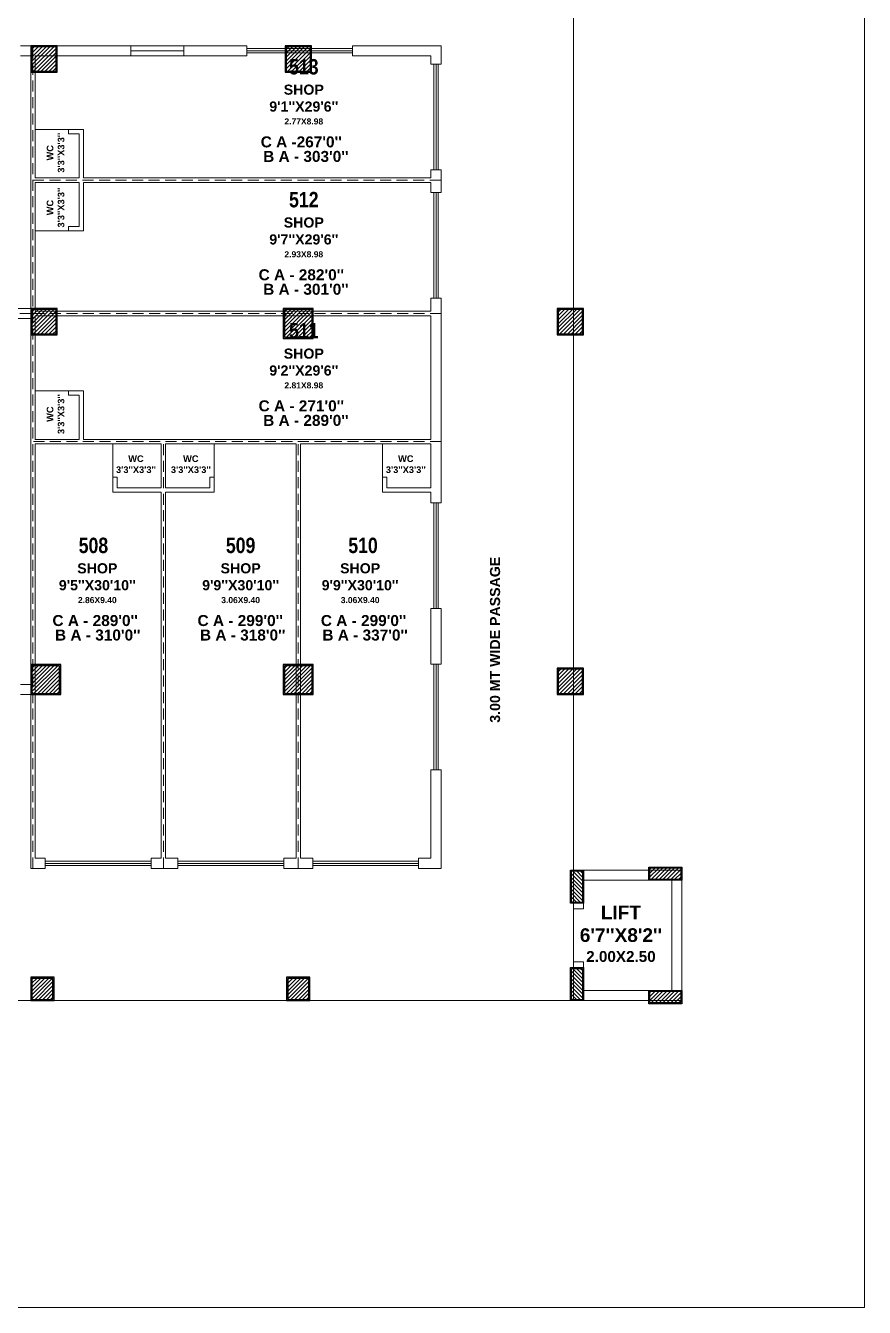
# Model space of a CAD drawing. Header units: metres. Extents: x 0 to 8495, y 0 to 3455.
# Drawn here: x 8375.7 to 8394.72, y 126.34 to 155.42 of the extents above; entities that cross this region are included whole.
import ezdxf

# ---------------------------------------------------------------- set-up
doc = ezdxf.new("R2010")
doc.units = ezdxf.units.M
doc.header["$MEASUREMENT"] = 0
doc.linetypes.add('DASH2', pattern=[0.375, 0.25, -0.125])
doc.layers.get('0').update_dxf_attribs({"lineweight": 18})
doc.layers.add('Columns', color=12, linetype='Continuous', lineweight=25)
doc.layers.add('furniture', color=30, linetype='Continuous', lineweight=20)
doc.styles.get("Standard").update_dxf_attribs({"font": 'ARIALN.TTF', "height": 0.2})

msp = doc.modelspace()

# ---------------------------------------------------------------- hatches: boundary and pattern name
at = {"layer": 'Columns'}
h = msp.add_hatch(dxfattribs=at)
h.set_pattern_fill('ANSI31', scale=0.5)
h.set_pattern_definition([(45, (1244.68248, -303.396695), (-0.0441941738, 0.0441941738), [])])
h.paths.add_polyline_path([(8375.839, 154.389), (8376.389, 154.389), (8376.389, 154.939), (8375.839, 154.939)])
h = msp.add_hatch(dxfattribs=at)
h.set_pattern_fill('ANSI31', scale=0.5)
h.set_pattern_definition([(45, (1250.45248, -303.396695), (-0.0441941738, 0.0441941738), [])])
h.paths.add_polyline_path([(8381.609, 154.389), (8382.159, 154.389), (8382.159, 154.939), (8381.609, 154.939)])
h = msp.add_hatch(dxfattribs=at)
h.set_pattern_fill('ANSI31', scale=0.5)
h.set_pattern_definition([(45, (1244.68248, -309.356695), (-0.0441941738, 0.0441941738), [])])
h.paths.add_polyline_path([(8375.839, 148.429), (8376.389, 148.429), (8376.389, 148.979), (8375.839, 148.979)])
h = msp.add_hatch(dxfattribs=at)
h.set_pattern_fill('ANSI31', color=6, scale=0.5)
h.set_pattern_definition([(45, (1250.52748, -309.506695), (-0.0441941738, 0.0441941738), [])])
h.paths.add_polyline_path([(8382.199, 148.349), (8382.199, 148.979), (8381.569, 148.979), (8381.569, 148.349)])
h = msp.add_hatch(dxfattribs=at)
h.set_pattern_fill('ANSI31', scale=0.5)
h.set_pattern_definition([(45, (1256.623375, -309.356695), (-0.0441941738, 0.0441941738), [])])
h.paths.add_polyline_path([(8387.78, 148.429), (8388.33, 148.429), (8388.33, 148.979), (8387.78, 148.979)])
h = msp.add_hatch(dxfattribs=at)
h.set_pattern_fill('ANSI31', color=6, scale=0.5)
h.set_pattern_definition([(45, (1244.79748, -317.586695), (-0.0441941738, 0.0441941738), [])])
h.paths.add_polyline_path([(8376.469, 140.269), (8376.469, 140.899), (8375.839, 140.899), (8375.839, 140.269)])
h = msp.add_hatch(dxfattribs=at)
h.set_pattern_fill('ANSI31', color=6, scale=0.5)
h.set_pattern_definition([(45, (1250.52748, -317.586695), (-0.0441941738, 0.0441941738), [])])
h.paths.add_polyline_path([(8382.199, 140.269), (8382.199, 140.899), (8381.569, 140.899), (8381.569, 140.269)])
h = msp.add_hatch(dxfattribs=at)
h.set_pattern_fill('ANSI31', scale=0.5)
h.set_pattern_definition([(45, (1256.623375, -317.516695), (-0.0441941738, 0.0441941738), [])])
h.paths.add_polyline_path([(8387.78, 140.269), (8388.33, 140.269), (8388.33, 140.819), (8387.78, 140.819)])
at = {"layer": 'Columns', "lineweight": 0}
h = msp.add_hatch(dxfattribs=at)
h.set_pattern_fill('ANSI31', color=256, scale=0.5, angle=-90)
h.set_pattern_definition([(315, (1254.547213, -315.159586), (0.0441941738, 0.0441941738), [])])
h.paths.add_polyline_path([(8388.08, 135.535), (8388.33, 135.535), (8388.33, 136.235), (8388.08, 136.235)])
h = msp.add_hatch(dxfattribs=at)
h.set_pattern_fill('ANSI31', color=256, scale=0.5, angle=-180)
h.set_pattern_definition([(225, (7939.16513, 7269.8384), (0.0441941738, -0.0441941738), [])])
h.paths.add_polyline_path([(8389.86, 136.305), (8389.86, 136.055), (8390.56, 136.055), (8390.56, 136.305)])
at = {"layer": 'Columns', "lineweight": 20}
h = msp.add_hatch(dxfattribs=at)
h.set_pattern_fill('ANSI31', color=5, scale=0.5)
h.set_pattern_definition([(45, (1244.64748, -324.530595), (-0.0441941738, 0.0441941738), [])])
h.paths.add_polyline_path([(8375.839, 133.325), (8376.319, 133.325), (8376.319, 133.805), (8375.839, 133.805)])
h = msp.add_hatch(dxfattribs=at)
h.set_pattern_fill('ANSI31', color=5, scale=0.5)
h.set_pattern_definition([(45, (1250.45248, -324.530595), (-0.0441941738, 0.0441941738), [])])
h.paths.add_polyline_path([(8381.644, 133.325), (8382.124, 133.325), (8382.124, 133.805), (8381.644, 133.805)])
at = {"layer": 'Columns', "lineweight": 0}
h = msp.add_hatch(dxfattribs=at)
h.set_pattern_fill('ANSI31', color=256, scale=0.5, angle=-90)
h.set_pattern_definition([(315, (1254.547213, -317.369586), (0.0441941738, 0.0441941738), [])])
h.paths.add_polyline_path([(8388.08, 133.325), (8388.33, 133.325), (8388.33, 134.025), (8388.08, 134.025)])
h = msp.add_hatch(dxfattribs=at)
h.set_pattern_fill('ANSI31', color=256, scale=0.5, angle=-180)
h.set_pattern_definition([(225, (7939.16513, 7267.0384), (0.0441941738, -0.0441941738), [])])
h.paths.add_polyline_path([(8389.86, 133.505), (8389.86, 133.255), (8390.56, 133.255), (8390.56, 133.505)])

# ---------------------------------------------------------------- linework, layer by layer
at = {"color": 251, "lineweight": 0}
for p, q in [((8388.125, 156.364), (8388.125, 135.78)), ((8388.125, 134.18), (8388.125, 133.3)), ((8388.125, 134.18), (8388.125, 133.3)), ((8388.125, 134.18), (8388.125, 133.3)), ((8388.125, 134.18), (8388.125, 133.3)), ((8388.995, 133.3), (8372.814, 133.3))]:
    msp.add_line(p, q, dxfattribs=at)
at = {"lineweight": 0}
for p, q in [((8380.714, 154.964), (8375.584, 154.964)), ((8375.814, 154.734), (8375.584, 154.734)), ((8375.584, 154.734), (8375.814, 154.734)), ((8375.814, 154.734), (8375.814, 149.004)), ((8380.714, 154.734), (8375.914, 154.734)), ((8375.914, 151.964), (8375.914, 154.734)), ((8380.714, 154.964), (8377.274, 154.964)), ((8380.714, 154.964), (8380.714, 154.734)), ((8385.124, 154.964), (8383.114, 154.964)), ((8384.894, 154.964), (8383.114, 154.964)), ((8383.114, 154.734), (8383.114, 154.964)), ((8384.894, 154.734), (8383.114, 154.734)), ((8384.894, 154.549), (8384.894, 154.734)), ((8385.124, 154.549), (8385.124, 154.964)), ((8384.894, 154.549), (8385.124, 154.549)), ((8375.914, 153.064), (8377.014, 153.064)), ((8375.914, 152.964), (8375.914, 153.064)), ((8375.914, 153.064), (8376.674, 153.064)), ((8375.914, 152.964), (8375.914, 153.064)), ((8375.914, 152.964), (8375.914, 151.964)), ((8375.914, 151.964), (8375.914, 152.964)), ((8376.674, 153.064), (8376.674, 152.964)), ((8376.674, 152.964), (8376.914, 152.964)), ((8376.914, 152.964), (8376.914, 151.964)), ((8377.014, 153.064), (8377.014, 151.964)), ((8384.894, 151.964), (8384.894, 152.149)), ((8384.894, 152.149), (8385.124, 152.149)), ((8385.124, 152.004), (8385.124, 152.149)), ((8385.124, 151.634), (8385.124, 152.149)), ((8376.914, 151.964), (8375.914, 151.964)), ((8376.914, 151.964), (8375.914, 151.964)), ((8376.914, 151.964), (8375.914, 151.964)), ((8376.914, 151.964), (8375.914, 151.964)), ((8375.914, 151.964), (8376.914, 151.964)), ((8375.914, 151.964), (8376.914, 151.964)), ((8375.914, 151.964), (8376.914, 151.964)), ((8375.914, 151.964), (8376.914, 151.964)), ((8376.914, 151.864), (8375.914, 151.864)), ((8376.914, 151.864), (8375.914, 151.864)), ((8376.914, 151.864), (8375.914, 151.864)), ((8375.914, 151.864), (8376.914, 151.864)), ((8375.914, 151.864), (8376.914, 151.864)), ((8375.914, 151.864), (8376.914, 151.864)), ((8375.914, 150.864), (8375.914, 151.864)), ((8375.914, 151.864), (8376.914, 151.864)), ((8375.914, 151.864), (8375.914, 150.864)), ((8375.914, 148.939), (8375.914, 151.864)), ((8376.914, 151.964), (8375.944, 151.964)), ((8376.914, 151.864), (8375.944, 151.864)), ((8376.914, 150.864), (8376.914, 151.864)), ((8384.894, 151.964), (8377.014, 151.964)), ((8384.894, 151.964), (8377.014, 151.964)), ((8384.894, 151.864), (8377.014, 151.864)), ((8377.014, 150.764), (8377.014, 151.864)), ((8384.894, 151.864), (8377.014, 151.864)), ((8384.894, 151.634), (8384.894, 151.864)), ((8385.124, 152.004), (8385.124, 151.634)), ((8384.894, 151.634), (8385.124, 151.634)), ((8375.914, 150.864), (8375.914, 150.764)), ((8375.914, 150.864), (8375.914, 150.764)), ((8375.914, 150.764), (8377.014, 150.764)), ((8375.914, 150.764), (8376.674, 150.764)), ((8376.674, 150.864), (8376.914, 150.864)), ((8376.674, 150.764), (8376.674, 150.864)), ((8384.894, 148.939), (8384.894, 149.234)), ((8384.894, 149.234), (8385.124, 149.234)), ((8385.124, 149.234), (8385.124, 149.004)), ((8385.124, 149.004), (8385.124, 149.234)), ((8375.814, 149.004), (8372.954, 149.004)), ((8384.894, 148.939), (8375.914, 148.939)), ((8385.124, 144.596), (8385.124, 149.004)), ((8375.814, 148.774), (8372.954, 148.774)), ((8375.814, 145.934), (8375.814, 148.774)), ((8375.914, 146.096), (8375.914, 148.839)), ((8384.894, 148.839), (8375.914, 148.839)), ((8384.894, 147.774), (8384.894, 148.839)), ((8384.894, 147.774), (8384.894, 148.839)), ((8384.894, 147.774), (8384.894, 148.839)), ((8384.894, 148.839), (8384.894, 147.774)), ((8384.894, 148.839), (8384.894, 147.774)), ((8384.894, 148.839), (8384.894, 147.774)), ((8384.894, 148.839), (8384.894, 147.774)), ((8384.894, 146.301), (8384.894, 147.674)), ((8384.894, 146.034), (8384.894, 147.674)), ((8375.914, 147.134), (8377.014, 147.134)), ((8375.914, 147.134), (8376.674, 147.134)), ((8376.674, 147.134), (8376.674, 147.034)), ((8377.014, 147.134), (8377.014, 146.034)), ((8376.674, 147.034), (8376.914, 147.034)), ((8376.914, 147.034), (8376.914, 146.034)), ((8375.914, 146.034), (8375.914, 146.124)), ((8375.914, 146.034), (8375.914, 146.124)), ((8376.914, 146.034), (8375.914, 146.034)), ((8376.914, 146.034), (8375.914, 146.034)), ((8376.914, 146.034), (8375.914, 146.034)), ((8376.914, 146.034), (8375.914, 146.034)), ((8384.894, 146.034), (8377.014, 146.034)), ((8384.894, 146.034), (8377.014, 146.034)), ((8384.894, 146.034), (8377.014, 146.034)), ((8384.894, 146.034), (8384.894, 146.124)), ((8375.814, 140.474), (8375.814, 145.934)), ((8375.914, 136.53), (8375.914, 145.934)), ((8378.774, 145.934), (8375.914, 145.934)), ((8378.774, 145.934), (8375.914, 145.934)), ((8378.774, 145.934), (8377.014, 145.934)), ((8377.674, 145.934), (8377.674, 144.834)), ((8377.774, 145.934), (8377.674, 145.934)), ((8377.674, 145.934), (8377.674, 145.174)), ((8377.774, 145.934), (8377.674, 145.934)), ((8377.774, 145.934), (8378.774, 145.934)), ((8378.774, 145.934), (8377.774, 145.934)), ((8378.774, 144.934), (8378.774, 145.934)), ((8378.774, 144.934), (8378.774, 145.934)), ((8378.774, 144.934), (8378.774, 145.934)), ((8378.774, 145.934), (8378.774, 144.934)), ((8378.774, 145.934), (8378.774, 144.934)), ((8378.774, 145.934), (8378.774, 144.934)), ((8378.774, 145.934), (8378.774, 144.934)), ((8378.874, 144.934), (8378.874, 145.934)), ((8378.874, 144.934), (8378.874, 145.934)), ((8378.874, 144.934), (8378.874, 145.934)), ((8378.874, 144.934), (8378.874, 145.934)), ((8378.874, 145.934), (8378.874, 144.934)), ((8378.874, 145.934), (8378.874, 144.934)), ((8378.874, 145.934), (8378.874, 144.934)), ((8379.874, 145.934), (8378.874, 145.934)), ((8378.874, 145.934), (8378.874, 144.934)), ((8378.874, 145.934), (8379.874, 145.934)), ((8381.834, 145.934), (8378.874, 145.934)), ((8379.874, 145.934), (8378.874, 145.934)), ((8381.834, 145.934), (8378.874, 145.934)), ((8381.834, 145.934), (8378.874, 145.934)), ((8379.874, 145.934), (8379.974, 145.934)), ((8379.874, 145.934), (8379.974, 145.934)), ((8379.974, 145.934), (8379.974, 144.834)), ((8379.974, 145.934), (8379.974, 145.174)), ((8381.834, 136.53), (8381.834, 145.934)), ((8381.934, 136.53), (8381.934, 145.934)), ((8384.894, 145.934), (8381.934, 145.934)), ((8384.894, 145.934), (8381.934, 145.934)), ((8384.894, 145.934), (8381.934, 145.934)), ((8383.794, 145.934), (8383.794, 144.834)), ((8383.794, 145.934), (8383.794, 145.174)), ((8384.894, 144.934), (8384.894, 145.934)), ((8377.674, 145.174), (8377.774, 145.174)), ((8377.774, 145.174), (8377.774, 144.934)), ((8379.874, 145.174), (8379.874, 144.934)), ((8379.974, 145.174), (8379.874, 145.174)), ((8383.794, 145.174), (8383.894, 145.174)), ((8383.894, 145.174), (8383.894, 144.934)), ((8377.674, 144.834), (8378.774, 144.834)), ((8377.774, 144.934), (8378.774, 144.934)), ((8378.774, 144.934), (8378.774, 145.024)), ((8378.774, 136.53), (8378.774, 144.834)), ((8378.874, 144.934), (8378.874, 145.024)), ((8379.874, 144.934), (8378.874, 144.934)), ((8378.874, 136.53), (8378.874, 144.834)), ((8379.974, 144.834), (8378.874, 144.834)), ((8383.794, 144.834), (8384.894, 144.834)), ((8383.894, 144.934), (8384.894, 144.934)), ((8384.894, 144.934), (8384.894, 145.024)), ((8384.894, 144.596), (8384.894, 144.834)), ((8384.894, 144.715), (8384.894, 144.834)), ((8384.894, 144.596), (8385.124, 144.596)), ((8384.894, 140.934), (8384.894, 142.196)), ((8384.894, 140.934), (8384.894, 142.196)), ((8384.894, 142.196), (8385.124, 142.196)), ((8385.124, 140.934), (8385.124, 142.196)), ((8384.894, 140.934), (8385.124, 140.934)), ((8375.584, 140.474), (8375.814, 140.474)), ((8375.584, 140.244), (8375.814, 140.244)), ((8375.814, 136.53), (8375.814, 140.244)), ((8375.814, 136.53), (8375.814, 140.244)), ((8384.894, 136.53), (8384.894, 138.534)), ((8384.894, 136.53), (8384.894, 138.534)), ((8384.894, 138.534), (8385.124, 138.534)), ((8385.124, 136.3), (8385.124, 138.534)), ((8375.814, 137.244), (8375.814, 136.3)), ((8375.914, 136.53), (8376.144, 136.53)), ((8375.914, 136.53), (8376.144, 136.53)), ((8376.144, 136.53), (8376.144, 136.3)), ((8376.144, 136.53), (8376.144, 136.3)), ((8378.544, 136.53), (8378.774, 136.53)), ((8378.544, 136.53), (8378.544, 136.3)), ((8378.874, 136.53), (8379.154, 136.53)), ((8379.154, 136.53), (8379.154, 136.3)), ((8381.554, 136.53), (8381.834, 136.53)), ((8381.554, 136.53), (8381.554, 136.3)), ((8381.934, 136.53), (8382.214, 136.53)), ((8382.214, 136.53), (8382.214, 136.3)), ((8384.614, 136.53), (8384.894, 136.53)), ((8384.614, 136.53), (8384.614, 136.3)), ((8376.144, 136.3), (8375.814, 136.3)), ((8376.144, 136.3), (8375.814, 136.3)), ((8379.154, 136.3), (8378.544, 136.3)), ((8382.214, 136.3), (8381.554, 136.3)), ((8385.124, 136.3), (8384.614, 136.3)), ((8390.585, 136.26), (8388.125, 136.26)), ((8390.585, 133.3), (8390.585, 136.26)), ((8390.355, 136.03), (8388.355, 136.03)), ((8390.355, 133.53), (8390.355, 136.03)), ((8390.355, 133.53), (8390.355, 136.03)), ((8388.355, 135.38), (8388.125, 135.38)), ((8388.355, 134.18), (8388.125, 134.18)), ((8388.355, 133.53), (8390.355, 133.53)), ((8388.125, 133.3), (8390.585, 133.3))]:
    msp.add_line(p, q, dxfattribs=at)
at = {"color": 1, "linetype": 'DASH2', "lineweight": 0}
for p, q in [((8375.864, 136.3), (8375.864, 154.964)), ((8375.864, 151.914), (8385.124, 151.914)), ((8375.814, 148.889), (8363.974, 148.889)), ((8385.124, 148.889), (8375.814, 148.889)), ((8385.124, 145.984), (8375.864, 145.984)), ((8378.824, 136.3), (8378.824, 145.984)), ((8381.884, 136.3), (8381.884, 145.984))]:
    msp.add_line(p, q, dxfattribs=at)
at = {"color": 193, "lineweight": 0}
for p, q in [((8380.714, 154.899), (8383.114, 154.899)), ((8380.714, 154.799), (8383.114, 154.799)), ((8384.959, 152.149), (8384.959, 154.549)), ((8385.059, 152.149), (8385.059, 154.549)), ((8384.959, 149.234), (8384.959, 151.634)), ((8385.059, 149.234), (8385.059, 151.634)), ((8384.959, 142.196), (8384.959, 144.596)), ((8385.059, 142.196), (8385.059, 144.596)), ((8384.959, 138.534), (8384.959, 140.934)), ((8385.059, 138.534), (8385.059, 140.934)), ((8376.144, 136.465), (8378.544, 136.465)), ((8379.154, 136.465), (8381.554, 136.465)), ((8382.214, 136.465), (8384.614, 136.465)), ((8376.144, 136.365), (8378.544, 136.365)), ((8379.154, 136.365), (8381.554, 136.365)), ((8382.214, 136.365), (8384.614, 136.365))]:
    msp.add_line(p, q, dxfattribs=at)
at = {"color": 134, "lineweight": 0}
for p, q in [((8380.714, 154.849), (8383.114, 154.849)), ((8385.009, 152.149), (8385.009, 154.549)), ((8375.914, 153.064), (8376.674, 153.064)), ((8385.009, 149.234), (8385.009, 151.634)), ((8375.914, 150.764), (8376.674, 150.764)), ((8375.914, 147.134), (8376.674, 147.134)), ((8377.674, 145.934), (8377.674, 145.174)), ((8379.974, 145.934), (8379.974, 145.174)), ((8383.794, 145.934), (8383.794, 145.174)), ((8385.009, 142.196), (8385.009, 144.596)), ((8385.009, 138.534), (8385.009, 140.934)), ((8376.144, 136.415), (8378.544, 136.415)), ((8379.154, 136.415), (8381.554, 136.415)), ((8382.214, 136.415), (8384.614, 136.415))]:
    msp.add_line(p, q, dxfattribs=at)
at = {"color": 1, "lineweight": 0}
msp.add_line((8375.814, 140.244), (8375.864, 140.244), dxfattribs=at)
at = {"lineweight": 0}
msp.add_lwpolyline([(8253.018, 335.407), (8394.724, 335.407), (8394.724, 126.342), (8253.018, 126.342)], close=True, dxfattribs=at)
at = {"color": 1, "lineweight": 0}
for points in [[(8379.284, 154.964), (8378.084, 154.964), (8378.084, 154.734), (8379.284, 154.734)], [(8378.084, 154.849), (8379.284, 154.849), (8379.284, 154.849), (8378.084, 154.849)]]:
    msp.add_lwpolyline(points, close=True, dxfattribs=at)
at = {"lineweight": 0}
for points in [[(8376.914, 151.964), (8375.914, 151.964)], [(8376.914, 151.864), (8375.914, 151.864)], [(8384.894, 147.674), (8384.894, 148.839)], [(8378.774, 144.934), (8378.774, 145.934)], [(8378.874, 144.934), (8378.874, 145.934)], [(8388.125, 136.26), (8388.125, 134.18)], [(8388.355, 136.03), (8388.355, 135.38)], [(8388.125, 134.18), (8388.125, 133.3)], [(8388.355, 134.18), (8388.355, 133.53), (8390.355, 133.53)], [(8388.355, 134.18), (8388.355, 133.53)]]:
    msp.add_lwpolyline(points, dxfattribs=at)
at = {"layer": 'Columns', "color": 7}
for points in [[(8375.814, 154.364), (8376.414, 154.364), (8376.414, 154.964), (8375.814, 154.964)], [(8375.839, 154.389), (8376.389, 154.389), (8376.389, 154.939), (8375.839, 154.939)], [(8381.584, 154.364), (8382.184, 154.364), (8382.184, 154.964), (8381.584, 154.964)], [(8381.609, 154.389), (8382.159, 154.389), (8382.159, 154.939), (8381.609, 154.939)], [(8375.814, 148.404), (8376.414, 148.404), (8376.414, 149.004), (8375.814, 149.004)], [(8375.839, 148.429), (8376.389, 148.429), (8376.389, 148.979), (8375.839, 148.979)], [(8387.755, 148.404), (8388.355, 148.404), (8388.355, 149.004), (8387.755, 149.004)], [(8387.78, 148.429), (8388.33, 148.429), (8388.33, 148.979), (8387.78, 148.979)], [(8387.755, 140.244), (8388.355, 140.244), (8388.355, 140.844), (8387.755, 140.844)], [(8387.78, 140.269), (8388.33, 140.269), (8388.33, 140.819), (8387.78, 140.819)]]:
    msp.add_lwpolyline(points, close=True, dxfattribs=at)
at = {"layer": 'Columns', "color": 6}
for points in [[(8381.544, 148.324), (8382.224, 148.324), (8382.224, 149.004), (8381.544, 149.004)], [(8381.569, 148.349), (8382.199, 148.349), (8382.199, 148.979), (8381.569, 148.979)], [(8375.814, 140.244), (8376.494, 140.244), (8376.494, 140.924), (8375.814, 140.924)], [(8375.839, 140.269), (8376.469, 140.269), (8376.469, 140.899), (8375.839, 140.899)], [(8381.544, 140.244), (8382.224, 140.244), (8382.224, 140.924), (8381.544, 140.924)], [(8381.569, 140.269), (8382.199, 140.269), (8382.199, 140.899), (8381.569, 140.899)]]:
    msp.add_lwpolyline(points, close=True, dxfattribs=at)
at = {"layer": 'Columns'}
for points in [[(8388.355, 135.51), (8388.055, 135.51), (8388.055, 136.26), (8388.355, 136.26)], [(8389.835, 136.03), (8389.835, 136.33), (8390.585, 136.33), (8390.585, 136.03)], [(8388.355, 133.3), (8388.055, 133.3), (8388.055, 134.05), (8388.355, 134.05)], [(8389.835, 133.23), (8389.835, 133.53), (8390.585, 133.53), (8390.585, 133.23)]]:
    msp.add_lwpolyline(points, close=True, dxfattribs=at)
at = {"layer": 'Columns', "lineweight": 0}
for points in [[(8388.33, 135.535), (8388.08, 135.535), (8388.08, 136.235), (8388.33, 136.235)], [(8389.86, 136.055), (8389.86, 136.305), (8390.56, 136.305), (8390.56, 136.055)], [(8388.33, 133.325), (8388.08, 133.325), (8388.08, 134.025), (8388.33, 134.025)], [(8389.86, 133.255), (8389.86, 133.505), (8390.56, 133.505), (8390.56, 133.255)]]:
    msp.add_lwpolyline(points, close=True, dxfattribs=at)
at = {"layer": 'Columns', "color": 5, "lineweight": 30}
for points in [[(8375.814, 133.3), (8376.344, 133.3), (8376.344, 133.83), (8375.814, 133.83)], [(8375.839, 133.325), (8376.319, 133.325), (8376.319, 133.805), (8375.839, 133.805)], [(8381.619, 133.3), (8382.149, 133.3), (8382.149, 133.83), (8381.619, 133.83)], [(8381.644, 133.325), (8382.124, 133.325), (8382.124, 133.805), (8381.644, 133.805)]]:
    msp.add_lwpolyline(points, close=True, dxfattribs=at)
at = {"layer": 'furniture', "color": 167}
msp.add_lwpolyline([(8390.355, 133.53), (8388.355, 133.53)], dxfattribs=at)
at = {"layer": 'furniture', "color": 57, "true_color": 0x80812c}
msp.add_lwpolyline([(8390.355, 133.53), (8388.355, 133.53)], dxfattribs=at)

# ---------------------------------------------------------------- texts
at = {"color": 57, "lineweight": -2, "true_color": 0x80812c, "char_height": 0.35, "width": 5.87922, "attachment_point": 5}
for s, insert in [('{\\fArial Narrow|b1|i0|c0|p34;513}', (8382.009, 154.484)), ('{\\fArial Narrow|b1|i0|c0|p34;512}', (8382.009, 151.47)), ('{\\fArial Narrow|b1|i0|c0|p34;511}', (8382.009, 148.496))]:
    msp.add_mtext(s, dxfattribs=dict(at, insert=insert))
at = {"color": 167, "lineweight": -2, "char_height": 0.23, "width": 5.87922, "attachment_point": 5}
for s, insert in [("{\\fArial|b1|i0|c0|p34;SHOP\\P9'1''X29'6''\\P\\H0.6x;2.77X8.98}", (8382.009, 153.629)), ("{\\fArial|b1|i0|c0|p34;SHOP\\P9'7''X29'6''\\P\\H0.6x;2.93X8.98}", (8382.009, 150.615)), ("{\\fArial|b1|i0|c0|p34;SHOP\\P9'2''X29'6''\\P\\H0.6x;2.81X8.98}", (8382.009, 147.641))]:
    msp.add_mtext(s, dxfattribs=dict(at, insert=insert))
at = {"color": 245, "lineweight": -2, "char_height": 0.15, "width": 2.26927, "attachment_point": 5, "rotation": 90}
for insert in [(8376.379, 152.536), (8376.379, 151.292), (8376.379, 146.606)]:
    msp.add_mtext("{\\fArial|b1|i0|c0|p34;WC\\P3'3''X3'3''}", dxfattribs=dict(at, insert=insert))
at = {"color": 1, "lineweight": -2, "true_color": 0xff1a1a, "char_height": 0.25, "width": 6.93704, "attachment_point": 8}
for s, insert in [("{\\fArial|b1|i0|c0|p34;C A -267'0''}", (8381.952, 152.654)), ("{\\fArial|b1|i0|c0|p34;B A - 303'0''}", (8382.056, 152.324)), ("{\\fArial|b1|i0|c0|p34;C A - 282'0''}", (8381.952, 149.639)), ("{\\fArial|b1|i0|c0|p34;B A - 301'0''}", (8382.056, 149.31)), ("{\\fArial|b1|i0|c0|p34;C A - 271'0''}", (8381.952, 146.666)), ("{\\fArial|b1|i0|c0|p34;B A - 289'0''}", (8382.056, 146.336))]:
    msp.add_mtext(s, dxfattribs=dict(at, insert=insert))
at = {"color": 245, "linetype": 'ByBlock', "lineweight": -2, "char_height": 0.15, "width": 2.26927, "attachment_point": 5}
for insert in [(8378.202, 145.469), (8379.446, 145.469), (8384.322, 145.469)]:
    msp.add_mtext("{\\fArial|b1|i0|c0|p34;WC\\P3'3''X3'3''}", dxfattribs=dict(at, insert=insert))
at = {"color": 57, "linetype": 'ByBlock', "lineweight": -2, "true_color": 0x80812c, "char_height": 0.35, "width": 5.87922, "attachment_point": 5}
for s, insert in [('{\\fArial Narrow|b1|i0|c0|p34;508}', (8377.237, 143.626)), ('{\\fArial Narrow|b1|i0|c0|p34;509}', (8380.576, 143.626)), ('{\\fArial Narrow|b1|i0|c0|p34;510}', (8383.352, 143.626))]:
    msp.add_mtext(s, dxfattribs=dict(at, insert=insert))
at = {"color": 251, "linetype": 'ByBlock', "lineweight": -2, "insert": (8386.348, 141.488), "char_height": 0.23, "width": 3.84541, "attachment_point": 5, "rotation": 90}
msp.add_mtext('{\\fArial|b1|i0|c0|p34;3.00 MT WIDE PASSAGE}', dxfattribs=at)
at = {"color": 167, "linetype": 'ByBlock', "lineweight": -2, "char_height": 0.23, "width": 5.87922, "attachment_point": 5}
for s, insert in [("{\\fArial|b1|i0|c0|p34;SHOP\\P9'5''X30'10''\\P\\H0.6x;2.86X9.40}", (8377.325, 142.77)), ("{\\fArial|b1|i0|c0|p34;SHOP\\P9'9''X30'10''\\P\\H0.6x;3.06X9.40}", (8380.576, 142.77)), ("{\\fArial|b1|i0|c0|p34;SHOP\\P9'9''X30'10''\\P\\H0.6x;3.06X9.40}", (8383.287, 142.77))]:
    msp.add_mtext(s, dxfattribs=dict(at, insert=insert))
at = {"color": 1, "linetype": 'ByBlock', "lineweight": -2, "true_color": 0xff1a1a, "char_height": 0.25, "width": 6.93704, "attachment_point": 8}
for s, insert in [("{\\fArial|b1|i0|c0|p34;C A - 289'0''}", (8377.276, 141.795)), ("{\\fArial|b1|i0|c0|p34;C A - 299'0''}", (8380.567, 141.795)), ("{\\fArial|b1|i0|c0|p34;C A - 299'0''}", (8383.364, 141.795)), ("{\\fArial|b1|i0|c0|p34;B A - 310'0''}", (8377.335, 141.466)), ("{\\fArial|b1|i0|c0|p34;B A - 318'0''}", (8380.623, 141.466)), ("{\\fArial|b1|i0|c0|p34;B A - 337'0''}", (8383.399, 141.466))]:
    msp.add_mtext(s, dxfattribs=dict(at, insert=insert))
at = {"color": 87, "linetype": 'ByBlock', "lineweight": -2, "true_color": 0x51613d, "insert": (8389.202, 134.816), "char_height": 0.30931, "width": 4.67939, "attachment_point": 5}
msp.add_mtext("{\\fArial|b1|i0|c0|p34;LIFT\\P6'7''X8'2''\\P\\H0.8x;2.00X2.50}", dxfattribs=at)

doc.saveas('drawing.dxf')
